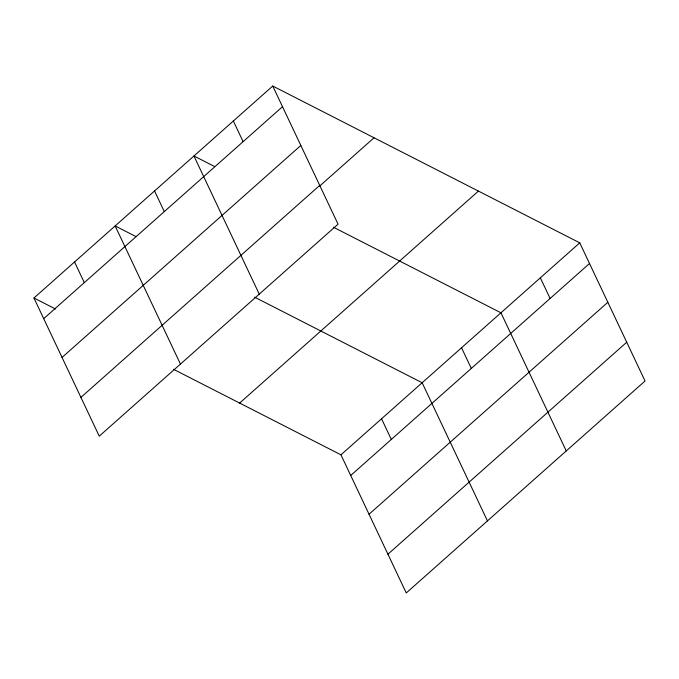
<?xml version="1.0" encoding="UTF-8"?>
<svg xmlns="http://www.w3.org/2000/svg" width="679" height="679" viewBox="0 0 679 679"><rect width="100%" height="100%" fill="white"/><g stroke="black" fill="none" stroke-linecap="round" stroke-linejoin="round"><path stroke-width="1.02" d="M272.746 86.029L338.049 224.18L99.253 436.156L33.95 298.005L272.746 86.029L579.747 242.844L645.05 380.995L406.254 592.971L340.951 454.82L173.476 369.274M43.711 318.663L282.506 106.679M62.044 357.434L300.839 145.459M80.928 397.385L319.716 185.401M319.682 186.046L374.053 137.778M239.645 403.071L478.432 191.096M340.951 454.82L579.747 242.844M350.72 475.478L589.508 263.503M369.045 514.249L607.841 302.274M387.93 554.2L626.725 342.224M214.581 166.516L193.939 155.975L259.242 294.126M333.465 227.244L500.941 312.798L566.252 450.949M135.775 236.47L115.141 225.929L180.444 364.08M254.659 297.198L422.143 382.752L487.446 520.903M33.95 298.005L55.525 309.021M540.348 277.821L550.109 298.48M461.542 347.775L471.311 368.434M381.547 418.79L391.316 439.44M233.338 120.998L243.107 141.656M154.54 190.952L164.301 211.61M74.546 261.967L84.306 282.625"/></g></svg>
